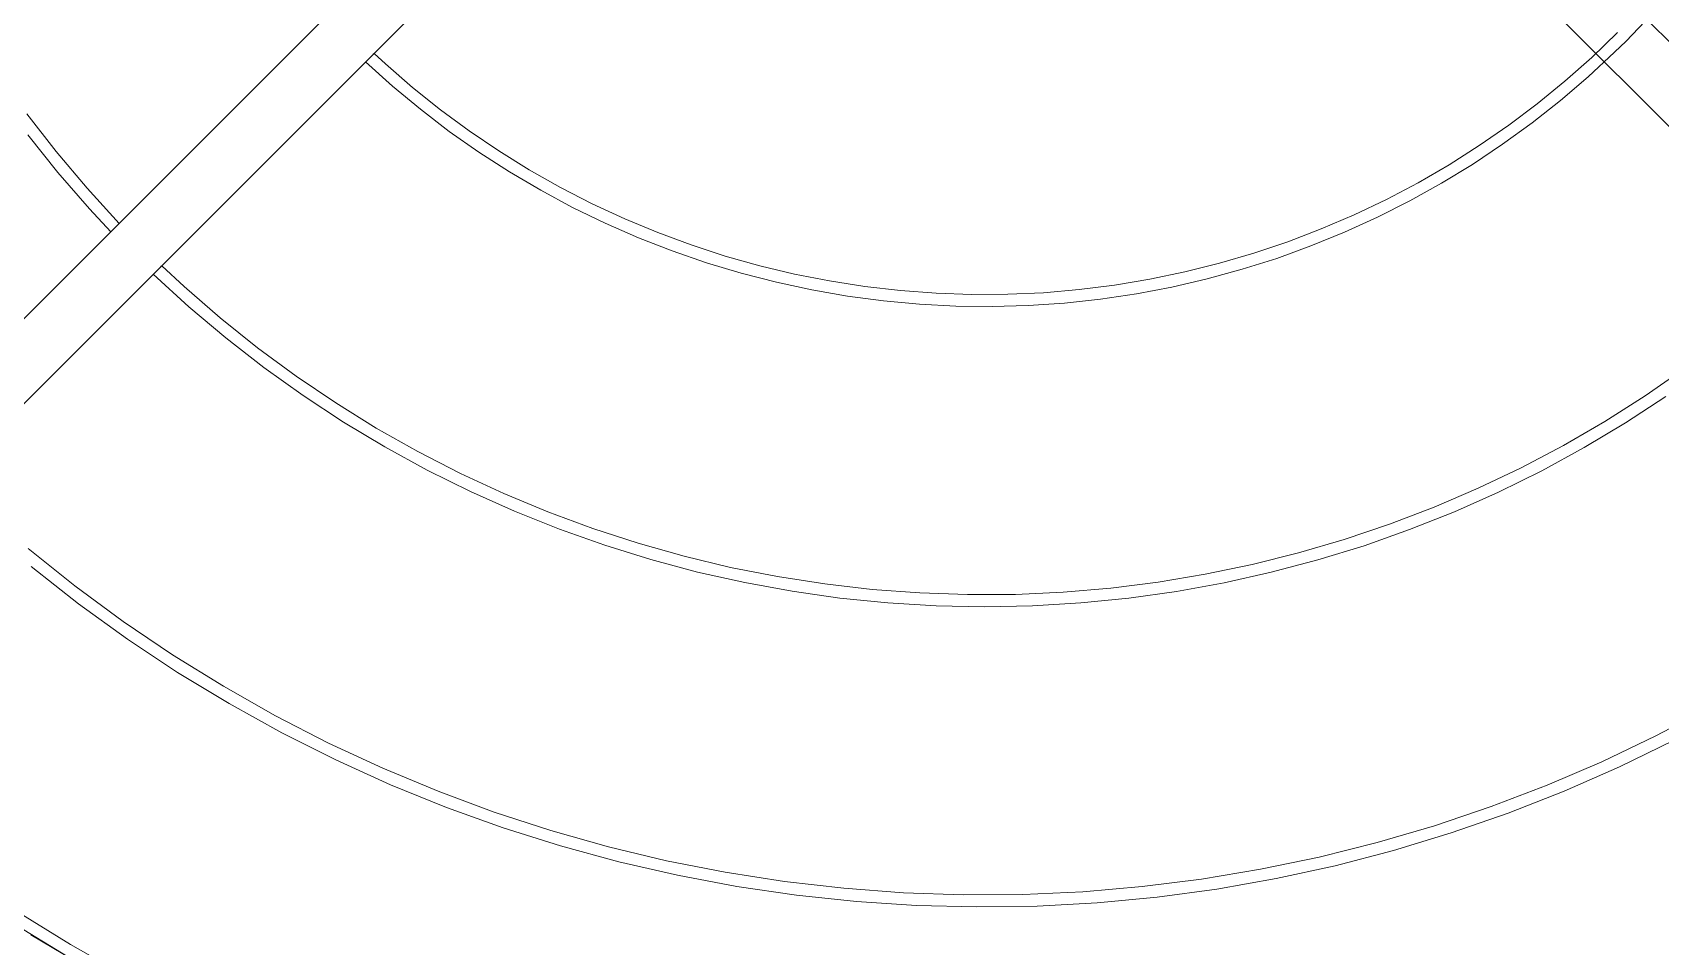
# Model space of a CAD drawing. Header units: millimetres. Extents: x -22227 to 20164, y 15335 to 61747.
# Drawn here: x -6432.1 to -6160.9, y 60989.4 to 61141.6 of the extents above; entities that cross this region are included whole.
import ezdxf

# ---------------------------------------------------------------- set-up
doc = ezdxf.new("R2010")
doc.units = ezdxf.units.MM
doc.layers.add('M-EQPM', color=7, linetype='Continuous', lineweight=5)

# ---------------------------------------------------------------- blocks, each defined once
blk = doc.blocks.new('DanNong_VRV - OD-A-1-1235631-MẶT BẰNG BỐ TRÍ THIẾT BỊ')
at = {"layer": 'M-EQPM'}
for p, q in [((-673.72, -35.93), (-481.39, 156.4)), ((-481.39, 156.4), (-670.9, -33.1)), ((-214.1, -33.1), (-403.61, 156.4)), ((-403.61, 156.4), (-211.28, -35.93)), ((-474.32, 149.33), (-666.65, -43)), ((-663.82, -40.17), (-474.32, 149.33)), ((-218.35, -43), (-410.68, 149.33)), ((-410.68, 149.33), (-221.18, -40.17))]:
    blk.add_line(p, q, dxfattribs=at)
at = {"layer": 'M-EQPM', "flags": 128}
for points in [[(-601.42, -67.41), (-591.07, -73.56)], [(-601.42, -67.41), (-591.07, -73.56)], [(-584.43, -74.94), (-594.84, -69.06), (-605.01, -62.76)], [(-584.43, -74.94), (-594.84, -69.06), (-605.01, -62.76)], [(-601.95, 65.84), (-596.93, 59.57), (-591.66, 53.49), (-588.12, 49.67)], [(-586.71, 51.09), (-592.07, 56.96), (-597.2, 63.05), (-602.08, 69.34)], [(-335.73, 81.45), (-331.54, 85.8), (-327.54, 90.32)], [(-545.68, 77.97), (-541.19, 73.93), (-536.54, 70.08), (-531.74, 66.41), (-526.8, 62.94), (-521.72, 59.67), (-516.51, 56.61), (-511.19, 53.75), (-505.76, 51.11), (-500.23, 48.69), (-494.6, 46.5), (-488.89, 44.53), (-483.11, 42.79), (-477.26, 41.28), (-471.36, 40.01), (-465.41, 38.97), (-459.42, 38.17), (-453.4, 37.62), (-447.37, 37.3), (-441.33, 37.23), (-435.3, 37.39), (-429.27, 37.8), (-423.27, 38.45), (-417.29, 39.34), (-411.36, 40.47), (-405.48, 41.83), (-399.65, 43.43), (-393.9, 45.26), (-388.22, 47.32), (-382.63, 49.6), (-377.13, 52.11), (-371.74, 54.83), (-366.46, 57.76), (-361.31, 60.91), (-356.28, 64.26), (-351.39, 67.81), (-346.65, 71.55), (-342.06, 75.47), (-337.63, 79.58), (-335.73, 81.45)], [(-337.14, 82.86), (-341.44, 78.73), (-345.9, 74.78), (-350.51, 71.01), (-355.27, 67.42), (-360.17, 64.03), (-365.2, 60.84), (-370.36, 57.85), (-375.63, 55.07), (-381.01, 52.5), (-386.49, 50.15), (-392.05, 48.02), (-397.7, 46.12), (-403.42, 44.44), (-409.2, 42.99), (-415.03, 41.78), (-420.91, 40.79), (-426.82, 40.05), (-432.76, 39.54), (-438.72, 39.27), (-444.68, 39.24), (-450.63, 39.44), (-456.57, 39.89), (-462.5, 40.57), (-468.38, 41.49), (-474.23, 42.64), (-480.03, 44.03), (-485.76, 45.64), (-491.43, 47.49), (-497.02, 49.56), (-502.52, 51.85), (-507.93, 54.36), (-513.23, 57.08), (-518.42, 60.01), (-523.48, 63.15), (-528.42, 66.49), (-533.22, 70.02), (-537.87, 73.74), (-542.37, 77.65), (-544.26, 79.39)], [(-326, 26.89), (-332.55, 22.36), (-339.27, 18.09), (-346.15, 14.1), (-353.19, 10.39), (-360.38, 6.96), (-367.69, 3.82), (-375.12, 0.98), (-382.67, -1.57), (-390.3, -3.81), (-398.02, -5.74), (-405.82, -7.37), (-413.67, -8.68), (-421.56, -9.67), (-429.5, -10.35), (-437.45, -10.71), (-445.41, -10.76), (-453.36, -10.48), (-461.3, -9.89), (-469.2, -8.98), (-477.07, -7.75), (-484.88, -6.21), (-492.62, -4.36), (-500.28, -2.2), (-507.85, 0.26), (-515.31, 3.02), (-522.66, 6.08), (-529.88, 9.43), (-536.96, 13.07), (-543.89, 16.99), (-550.66, 21.18), (-557.25, 25.64), (-563.66, 30.36), (-569.88, 35.33), (-575.89, 40.55), (-579.63, 44.02)], [(-581.05, 42.6), (-575.11, 37.18), (-568.97, 32), (-562.62, 27.06), (-556.08, 22.39), (-549.36, 17.98), (-542.46, 13.84), (-535.41, 9.98), (-528.21, 6.41), (-520.87, 3.13), (-513.4, 0.14), (-505.83, -2.54), (-498.15, -4.92), (-490.38, -6.99), (-482.53, -8.75), (-474.63, -10.19), (-466.67, -11.32), (-458.67, -12.13), (-450.64, -12.61), (-442.6, -12.78), (-434.57, -12.62), (-426.54, -12.14), (-418.54, -11.34), (-410.58, -10.23), (-402.67, -8.79), (-394.82, -7.04), (-387.05, -4.98), (-379.37, -2.61), (-371.79, 0.07), (-364.32, 3.05), (-356.98, 6.32), (-349.78, 9.89), (-342.72, 13.74), (-335.82, 17.87), (-329.09, 22.27)], [(-321.95, -29.65), (-330.75, -34.29), (-339.74, -38.59), (-348.89, -42.51), (-358.2, -46.07), (-367.63, -49.26), (-377.19, -52.06), (-386.85, -54.48), (-396.6, -56.51), (-406.42, -58.15), (-416.3, -59.4), (-426.23, -60.25), (-436.18, -60.7), (-446.14, -60.75), (-456.09, -60.41), (-466.02, -59.66), (-475.91, -58.53), (-485.76, -56.99), (-495.53, -55.07), (-505.21, -52.75), (-514.8, -50.05), (-524.27, -46.97), (-533.61, -43.51), (-542.8, -39.68), (-551.84, -35.49), (-560.7, -30.94), (-569.37, -26.03), (-577.83, -20.79), (-586.08, -15.21), (-594.1, -9.31), (-601.88, -3.09)], [(-601.39, -6.08), (-593.5, -12.28), (-585.36, -18.16), (-576.99, -23.71), (-568.41, -28.91), (-559.62, -33.78), (-550.65, -38.28), (-541.51, -42.43), (-532.21, -46.2), (-522.76, -49.6), (-513.19, -52.62), (-503.5, -55.25), (-493.71, -57.5), (-483.85, -59.35), (-473.91, -60.8), (-463.93, -61.86), (-453.91, -62.52), (-443.87, -62.77), (-433.84, -62.63), (-423.81, -62.08), (-413.82, -61.13), (-403.87, -59.79), (-393.98, -58.04), (-384.17, -55.91), (-374.46, -53.38), (-364.85, -50.46), (-355.37, -47.17), (-346.02, -43.5), (-336.83, -39.45), (-327.81, -35.04)], [(-584.43, -74.94), (-594.84, -69.06), (-605.01, -62.76)], [(-604.62, -65.39), (-594.35, -71.67)]]:
    blk.add_lwpolyline(points, dxfattribs=at)
at = {"layer": 'M-EQPM'}
for points in [[(-545.68, 77.97), (-545.68, 77.97), (-545.66, 78), (-545.55, 78.1), (-545.39, 78.26), (-545.19, 78.46), (-544.97, 78.68), (-544.75, 78.9), (-544.55, 79.1), (-544.39, 79.26), (-544.29, 79.36), (-544.26, 79.39), (-544.26, 79.39)], [(-544.26, 79.39), (-544.26, 79.39), (-544.29, 79.36), (-544.39, 79.26), (-544.55, 79.1), (-544.75, 78.9), (-544.97, 78.68), (-545.19, 78.46), (-545.39, 78.26), (-545.55, 78.1), (-545.66, 78), (-545.68, 77.97), (-545.68, 77.97)], [(-586.71, 51.09), (-586.71, 51.09), (-586.73, 51.07), (-586.83, 50.96), (-586.99, 50.8), (-587.19, 50.6), (-587.41, 50.38), (-587.63, 50.16), (-587.84, 49.96), (-587.99, 49.8), (-588.1, 49.7), (-588.12, 49.67), (-588.12, 49.67)], [(-588.12, 49.67), (-588.12, 49.67), (-588.1, 49.7), (-587.99, 49.8), (-587.84, 49.96), (-587.63, 50.16), (-587.41, 50.38), (-587.19, 50.6), (-586.99, 50.8), (-586.83, 50.96), (-586.73, 51.07), (-586.71, 51.09), (-586.71, 51.09)], [(-581.05, 42.6), (-581.05, 42.6), (-581.03, 42.63), (-580.92, 42.73), (-580.76, 42.89), (-580.56, 43.09), (-580.34, 43.31), (-580.12, 43.53), (-579.92, 43.73), (-579.76, 43.89), (-579.66, 43.99), (-579.63, 44.02), (-579.63, 44.02)], [(-579.63, 44.02), (-579.63, 44.02), (-579.66, 43.99), (-579.76, 43.89), (-579.92, 43.73), (-580.12, 43.53), (-580.34, 43.31), (-580.56, 43.09), (-580.76, 42.89), (-580.92, 42.73), (-581.03, 42.63), (-581.05, 42.6), (-581.05, 42.6)]]:
    blk.add_open_spline(points, degree=3, dxfattribs=at)
blk = doc.blocks.new('DanNong_VRV - OD-A-1-V165-MẶT BẰNG BỐ TRÍ THIẾT BỊ')
at = {"layer": 'M-EQPM'}
for p, q in [((-673.72, -35.93), (-481.39, 156.4)), ((-481.39, 156.4), (-670.9, -33.1)), ((-214.1, -33.1), (-403.61, 156.4)), ((-403.61, 156.4), (-211.28, -35.93)), ((-474.32, 149.33), (-666.65, -43)), ((-663.82, -40.17), (-474.32, 149.33)), ((-218.35, -43), (-410.68, 149.33)), ((-410.68, 149.33), (-221.18, -40.17))]:
    blk.add_line(p, q, dxfattribs=at)
at = {"layer": 'M-EQPM', "flags": 128}
for points in [[(-601.42, -67.41), (-591.07, -73.56)], [(-601.42, -67.41), (-591.07, -73.56)], [(-584.43, -74.94), (-594.84, -69.06), (-605.01, -62.76)], [(-584.43, -74.94), (-594.84, -69.06), (-605.01, -62.76)], [(-601.95, 65.84), (-596.93, 59.57), (-591.66, 53.49), (-588.12, 49.67)], [(-586.71, 51.09), (-592.07, 56.96), (-597.2, 63.05), (-602.08, 69.34)], [(-335.73, 81.45), (-331.54, 85.8), (-327.54, 90.32)], [(-545.68, 77.97), (-541.19, 73.93), (-536.54, 70.08), (-531.74, 66.41), (-526.8, 62.94), (-521.72, 59.67), (-516.51, 56.61), (-511.19, 53.75), (-505.76, 51.11), (-500.23, 48.69), (-494.6, 46.5), (-488.89, 44.53), (-483.11, 42.79), (-477.26, 41.28), (-471.36, 40.01), (-465.41, 38.97), (-459.42, 38.17), (-453.4, 37.62), (-447.37, 37.3), (-441.33, 37.23), (-435.3, 37.39), (-429.27, 37.8), (-423.27, 38.45), (-417.29, 39.34), (-411.36, 40.47), (-405.48, 41.83), (-399.65, 43.43), (-393.9, 45.26), (-388.22, 47.32), (-382.63, 49.6), (-377.13, 52.11), (-371.74, 54.83), (-366.46, 57.76), (-361.31, 60.91), (-356.28, 64.26), (-351.39, 67.81), (-346.65, 71.55), (-342.06, 75.47), (-337.63, 79.58), (-335.73, 81.45)], [(-337.14, 82.86), (-341.44, 78.73), (-345.9, 74.78), (-350.51, 71.01), (-355.27, 67.42), (-360.17, 64.03), (-365.2, 60.84), (-370.36, 57.85), (-375.63, 55.07), (-381.01, 52.5), (-386.49, 50.15), (-392.05, 48.02), (-397.7, 46.12), (-403.42, 44.44), (-409.2, 42.99), (-415.03, 41.78), (-420.91, 40.79), (-426.82, 40.05), (-432.76, 39.54), (-438.72, 39.27), (-444.68, 39.24), (-450.63, 39.44), (-456.57, 39.89), (-462.5, 40.57), (-468.38, 41.49), (-474.23, 42.64), (-480.03, 44.03), (-485.76, 45.64), (-491.43, 47.49), (-497.02, 49.56), (-502.52, 51.85), (-507.93, 54.36), (-513.23, 57.08), (-518.42, 60.01), (-523.48, 63.15), (-528.42, 66.49), (-533.22, 70.02), (-537.87, 73.74), (-542.37, 77.65), (-544.26, 79.39)], [(-326, 26.89), (-332.55, 22.36), (-339.27, 18.09), (-346.15, 14.1), (-353.19, 10.39), (-360.38, 6.96), (-367.69, 3.82), (-375.12, 0.98), (-382.67, -1.57), (-390.3, -3.81), (-398.02, -5.74), (-405.82, -7.37), (-413.67, -8.68), (-421.56, -9.67), (-429.5, -10.35), (-437.45, -10.71), (-445.41, -10.76), (-453.36, -10.48), (-461.3, -9.89), (-469.2, -8.98), (-477.07, -7.75), (-484.88, -6.21), (-492.62, -4.36), (-500.28, -2.2), (-507.85, 0.26), (-515.31, 3.02), (-522.66, 6.08), (-529.88, 9.43), (-536.96, 13.07), (-543.89, 16.99), (-550.66, 21.18), (-557.25, 25.64), (-563.66, 30.36), (-569.88, 35.33), (-575.89, 40.55), (-579.63, 44.02)], [(-581.05, 42.6), (-575.11, 37.18), (-568.97, 32), (-562.62, 27.06), (-556.08, 22.39), (-549.36, 17.98), (-542.46, 13.84), (-535.41, 9.98), (-528.21, 6.41), (-520.87, 3.13), (-513.4, 0.14), (-505.83, -2.54), (-498.15, -4.92), (-490.38, -6.99), (-482.53, -8.75), (-474.63, -10.19), (-466.67, -11.32), (-458.67, -12.13), (-450.64, -12.61), (-442.6, -12.78), (-434.57, -12.62), (-426.54, -12.14), (-418.54, -11.34), (-410.58, -10.23), (-402.67, -8.79), (-394.82, -7.04), (-387.05, -4.98), (-379.37, -2.61), (-371.79, 0.07), (-364.32, 3.05), (-356.98, 6.32), (-349.78, 9.89), (-342.72, 13.74), (-335.82, 17.87), (-329.09, 22.27)], [(-321.95, -29.65), (-330.75, -34.29), (-339.74, -38.59), (-348.89, -42.51), (-358.2, -46.07), (-367.63, -49.26), (-377.19, -52.06), (-386.85, -54.48), (-396.6, -56.51), (-406.42, -58.15), (-416.3, -59.4), (-426.23, -60.25), (-436.18, -60.7), (-446.14, -60.75), (-456.09, -60.41), (-466.02, -59.66), (-475.91, -58.53), (-485.76, -56.99), (-495.53, -55.07), (-505.21, -52.75), (-514.8, -50.05), (-524.27, -46.97), (-533.61, -43.51), (-542.8, -39.68), (-551.84, -35.49), (-560.7, -30.94), (-569.37, -26.03), (-577.83, -20.79), (-586.08, -15.21), (-594.1, -9.31), (-601.88, -3.09)], [(-601.39, -6.08), (-593.5, -12.28), (-585.36, -18.16), (-576.99, -23.71), (-568.41, -28.91), (-559.62, -33.78), (-550.65, -38.28), (-541.51, -42.43), (-532.21, -46.2), (-522.76, -49.6), (-513.19, -52.62), (-503.5, -55.25), (-493.71, -57.5), (-483.85, -59.35), (-473.91, -60.8), (-463.93, -61.86), (-453.91, -62.52), (-443.87, -62.77), (-433.84, -62.63), (-423.81, -62.08), (-413.82, -61.13), (-403.87, -59.79), (-393.98, -58.04), (-384.17, -55.91), (-374.46, -53.38), (-364.85, -50.46), (-355.37, -47.17), (-346.02, -43.5), (-336.83, -39.45), (-327.81, -35.04)], [(-584.43, -74.94), (-594.84, -69.06), (-605.01, -62.76)], [(-604.62, -65.39), (-594.35, -71.67)]]:
    blk.add_lwpolyline(points, dxfattribs=at)
at = {"layer": 'M-EQPM'}
for points in [[(-545.68, 77.97), (-545.68, 77.97), (-545.66, 78), (-545.55, 78.1), (-545.39, 78.26), (-545.19, 78.46), (-544.97, 78.68), (-544.75, 78.9), (-544.55, 79.1), (-544.39, 79.26), (-544.29, 79.36), (-544.26, 79.39), (-544.26, 79.39)], [(-544.26, 79.39), (-544.26, 79.39), (-544.29, 79.36), (-544.39, 79.26), (-544.55, 79.1), (-544.75, 78.9), (-544.97, 78.68), (-545.19, 78.46), (-545.39, 78.26), (-545.55, 78.1), (-545.66, 78), (-545.68, 77.97), (-545.68, 77.97)], [(-586.71, 51.09), (-586.71, 51.09), (-586.73, 51.07), (-586.83, 50.96), (-586.99, 50.8), (-587.19, 50.6), (-587.41, 50.38), (-587.63, 50.16), (-587.84, 49.96), (-587.99, 49.8), (-588.1, 49.7), (-588.12, 49.67), (-588.12, 49.67)], [(-588.12, 49.67), (-588.12, 49.67), (-588.1, 49.7), (-587.99, 49.8), (-587.84, 49.96), (-587.63, 50.16), (-587.41, 50.38), (-587.19, 50.6), (-586.99, 50.8), (-586.83, 50.96), (-586.73, 51.07), (-586.71, 51.09), (-586.71, 51.09)], [(-581.05, 42.6), (-581.05, 42.6), (-581.03, 42.63), (-580.92, 42.73), (-580.76, 42.89), (-580.56, 43.09), (-580.34, 43.31), (-580.12, 43.53), (-579.92, 43.73), (-579.76, 43.89), (-579.66, 43.99), (-579.63, 44.02), (-579.63, 44.02)], [(-579.63, 44.02), (-579.63, 44.02), (-579.66, 43.99), (-579.76, 43.89), (-579.92, 43.73), (-580.12, 43.53), (-580.34, 43.31), (-580.56, 43.09), (-580.76, 42.89), (-580.92, 42.73), (-581.03, 42.63), (-581.05, 42.6), (-581.05, 42.6)]]:
    blk.add_open_spline(points, degree=3, dxfattribs=at)
blk = doc.blocks.new('DanNong_VRV - OD-A-1-V174-MẶT BẰNG BỐ TRÍ THIẾT BỊ')
at = {"layer": 'M-EQPM'}
for p, q in [((-673.72, -35.93), (-481.39, 156.4)), ((-673.72, -35.93), (-481.39, 156.4)), ((-481.39, 156.4), (-670.9, -33.1)), ((-481.39, 156.4), (-670.9, -33.1)), ((-214.1, -33.1), (-403.61, 156.4)), ((-403.61, 156.4), (-211.28, -35.93)), ((-214.1, -33.1), (-403.61, 156.4)), ((-403.61, 156.4), (-211.28, -35.93)), ((-474.32, 149.33), (-666.65, -43)), ((-474.32, 149.33), (-666.65, -43)), ((-663.82, -40.17), (-474.32, 149.33)), ((-663.82, -40.17), (-474.32, 149.33)), ((-218.35, -43), (-410.68, 149.33)), ((-410.68, 149.33), (-221.18, -40.17)), ((-218.35, -43), (-410.68, 149.33)), ((-410.68, 149.33), (-221.18, -40.17))]:
    blk.add_line(p, q, dxfattribs=at)
at = {"layer": 'M-EQPM', "flags": 128}
for points in [[(-601.42, -67.41), (-591.07, -73.56)], [(-601.42, -67.41), (-591.07, -73.56)], [(-601.42, -67.41), (-591.07, -73.56)], [(-601.42, -67.41), (-591.07, -73.56)], [(-584.43, -74.94), (-594.84, -69.06), (-605.01, -62.76)], [(-584.43, -74.94), (-594.84, -69.06), (-605.01, -62.76)], [(-584.43, -74.94), (-594.84, -69.06), (-605.01, -62.76)], [(-584.43, -74.94), (-594.84, -69.06), (-605.01, -62.76)], [(-601.95, 65.84), (-596.93, 59.57), (-591.66, 53.49), (-588.12, 49.67)], [(-601.95, 65.84), (-596.93, 59.57), (-591.66, 53.49), (-588.12, 49.67)], [(-586.71, 51.09), (-592.07, 56.96), (-597.2, 63.05), (-602.08, 69.34)], [(-586.71, 51.09), (-592.07, 56.96), (-597.2, 63.05), (-602.08, 69.34)], [(-335.73, 81.45), (-331.54, 85.8), (-327.54, 90.32)], [(-335.73, 81.45), (-331.54, 85.8), (-327.54, 90.32)], [(-545.68, 77.97), (-541.19, 73.93), (-536.54, 70.08), (-531.74, 66.41), (-526.8, 62.94), (-521.72, 59.67), (-516.51, 56.61), (-511.19, 53.75), (-505.76, 51.11), (-500.23, 48.69), (-494.6, 46.5), (-488.89, 44.53), (-483.11, 42.79), (-477.26, 41.28), (-471.36, 40.01), (-465.41, 38.97), (-459.42, 38.17), (-453.4, 37.62), (-447.37, 37.3), (-441.33, 37.23), (-435.3, 37.39), (-429.27, 37.8), (-423.27, 38.45), (-417.29, 39.34), (-411.36, 40.47), (-405.48, 41.83), (-399.65, 43.43), (-393.9, 45.26), (-388.22, 47.32), (-382.63, 49.6), (-377.13, 52.11), (-371.74, 54.83), (-366.46, 57.76), (-361.31, 60.91), (-356.28, 64.26), (-351.39, 67.81), (-346.65, 71.55), (-342.06, 75.47), (-337.63, 79.58), (-335.73, 81.45)], [(-545.68, 77.97), (-541.19, 73.93), (-536.54, 70.08), (-531.74, 66.41), (-526.8, 62.94), (-521.72, 59.67), (-516.51, 56.61), (-511.19, 53.75), (-505.76, 51.11), (-500.23, 48.69), (-494.6, 46.5), (-488.89, 44.53), (-483.11, 42.79), (-477.26, 41.28), (-471.36, 40.01), (-465.41, 38.97), (-459.42, 38.17), (-453.4, 37.62), (-447.37, 37.3), (-441.33, 37.23), (-435.3, 37.39), (-429.27, 37.8), (-423.27, 38.45), (-417.29, 39.34), (-411.36, 40.47), (-405.48, 41.83), (-399.65, 43.43), (-393.9, 45.26), (-388.22, 47.32), (-382.63, 49.6), (-377.13, 52.11), (-371.74, 54.83), (-366.46, 57.76), (-361.31, 60.91), (-356.28, 64.26), (-351.39, 67.81), (-346.65, 71.55), (-342.06, 75.47), (-337.63, 79.58), (-335.73, 81.45)], [(-337.14, 82.86), (-341.44, 78.73), (-345.9, 74.78), (-350.51, 71.01), (-355.27, 67.42), (-360.17, 64.03), (-365.2, 60.84), (-370.36, 57.85), (-375.63, 55.07), (-381.01, 52.5), (-386.49, 50.15), (-392.05, 48.02), (-397.7, 46.12), (-403.42, 44.44), (-409.2, 42.99), (-415.03, 41.78), (-420.91, 40.79), (-426.82, 40.05), (-432.76, 39.54), (-438.72, 39.27), (-444.68, 39.24), (-450.63, 39.44), (-456.57, 39.89), (-462.5, 40.57), (-468.38, 41.49), (-474.23, 42.64), (-480.03, 44.03), (-485.76, 45.64), (-491.43, 47.49), (-497.02, 49.56), (-502.52, 51.85), (-507.93, 54.36), (-513.23, 57.08), (-518.42, 60.01), (-523.48, 63.15), (-528.42, 66.49), (-533.22, 70.02), (-537.87, 73.74), (-542.37, 77.65), (-544.26, 79.39)], [(-337.14, 82.86), (-341.44, 78.73), (-345.9, 74.78), (-350.51, 71.01), (-355.27, 67.42), (-360.17, 64.03), (-365.2, 60.84), (-370.36, 57.85), (-375.63, 55.07), (-381.01, 52.5), (-386.49, 50.15), (-392.05, 48.02), (-397.7, 46.12), (-403.42, 44.44), (-409.2, 42.99), (-415.03, 41.78), (-420.91, 40.79), (-426.82, 40.05), (-432.76, 39.54), (-438.72, 39.27), (-444.68, 39.24), (-450.63, 39.44), (-456.57, 39.89), (-462.5, 40.57), (-468.38, 41.49), (-474.23, 42.64), (-480.03, 44.03), (-485.76, 45.64), (-491.43, 47.49), (-497.02, 49.56), (-502.52, 51.85), (-507.93, 54.36), (-513.23, 57.08), (-518.42, 60.01), (-523.48, 63.15), (-528.42, 66.49), (-533.22, 70.02), (-537.87, 73.74), (-542.37, 77.65), (-544.26, 79.39)], [(-326, 26.89), (-332.55, 22.36), (-339.27, 18.09), (-346.15, 14.1), (-353.19, 10.39), (-360.38, 6.96), (-367.69, 3.82), (-375.12, 0.98), (-382.67, -1.57), (-390.3, -3.81), (-398.02, -5.74), (-405.82, -7.37), (-413.67, -8.68), (-421.56, -9.67), (-429.5, -10.35), (-437.45, -10.71), (-445.41, -10.76), (-453.36, -10.48), (-461.3, -9.89), (-469.2, -8.98), (-477.07, -7.75), (-484.88, -6.21), (-492.62, -4.36), (-500.28, -2.2), (-507.85, 0.26), (-515.31, 3.02), (-522.66, 6.08), (-529.88, 9.43), (-536.96, 13.07), (-543.89, 16.99), (-550.66, 21.18), (-557.25, 25.64), (-563.66, 30.36), (-569.88, 35.33), (-575.89, 40.55), (-579.63, 44.02)], [(-326, 26.89), (-332.55, 22.36), (-339.27, 18.09), (-346.15, 14.1), (-353.19, 10.39), (-360.38, 6.96), (-367.69, 3.82), (-375.12, 0.98), (-382.67, -1.57), (-390.3, -3.81), (-398.02, -5.74), (-405.82, -7.37), (-413.67, -8.68), (-421.56, -9.67), (-429.5, -10.35), (-437.45, -10.71), (-445.41, -10.76), (-453.36, -10.48), (-461.3, -9.89), (-469.2, -8.98), (-477.07, -7.75), (-484.88, -6.21), (-492.62, -4.36), (-500.28, -2.2), (-507.85, 0.26), (-515.31, 3.02), (-522.66, 6.08), (-529.88, 9.43), (-536.96, 13.07), (-543.89, 16.99), (-550.66, 21.18), (-557.25, 25.64), (-563.66, 30.36), (-569.88, 35.33), (-575.89, 40.55), (-579.63, 44.02)], [(-581.05, 42.6), (-575.11, 37.18), (-568.97, 32), (-562.62, 27.06), (-556.08, 22.39), (-549.36, 17.98), (-542.46, 13.84), (-535.41, 9.98), (-528.21, 6.41), (-520.87, 3.13), (-513.4, 0.14), (-505.83, -2.54), (-498.15, -4.92), (-490.38, -6.99), (-482.53, -8.75), (-474.63, -10.19), (-466.67, -11.32), (-458.67, -12.13), (-450.64, -12.61), (-442.6, -12.78), (-434.57, -12.62), (-426.54, -12.14), (-418.54, -11.34), (-410.58, -10.23), (-402.67, -8.79), (-394.82, -7.04), (-387.05, -4.98), (-379.37, -2.61), (-371.79, 0.07), (-364.32, 3.05), (-356.98, 6.32), (-349.78, 9.89), (-342.72, 13.74), (-335.82, 17.87), (-329.09, 22.27)], [(-581.05, 42.6), (-575.11, 37.18), (-568.97, 32), (-562.62, 27.06), (-556.08, 22.39), (-549.36, 17.98), (-542.46, 13.84), (-535.41, 9.98), (-528.21, 6.41), (-520.87, 3.13), (-513.4, 0.14), (-505.83, -2.54), (-498.15, -4.92), (-490.38, -6.99), (-482.53, -8.75), (-474.63, -10.19), (-466.67, -11.32), (-458.67, -12.13), (-450.64, -12.61), (-442.6, -12.78), (-434.57, -12.62), (-426.54, -12.14), (-418.54, -11.34), (-410.58, -10.23), (-402.67, -8.79), (-394.82, -7.04), (-387.05, -4.98), (-379.37, -2.61), (-371.79, 0.07), (-364.32, 3.05), (-356.98, 6.32), (-349.78, 9.89), (-342.72, 13.74), (-335.82, 17.87), (-329.09, 22.27)], [(-321.95, -29.65), (-330.75, -34.29), (-339.74, -38.59), (-348.89, -42.51), (-358.2, -46.07), (-367.63, -49.26), (-377.19, -52.06), (-386.85, -54.48), (-396.6, -56.51), (-406.42, -58.15), (-416.3, -59.4), (-426.23, -60.25), (-436.18, -60.7), (-446.14, -60.75), (-456.09, -60.41), (-466.02, -59.66), (-475.91, -58.53), (-485.76, -56.99), (-495.53, -55.07), (-505.21, -52.75), (-514.8, -50.05), (-524.27, -46.97), (-533.61, -43.51), (-542.8, -39.68), (-551.84, -35.49), (-560.7, -30.94), (-569.37, -26.03), (-577.83, -20.79), (-586.08, -15.21), (-594.1, -9.31), (-601.88, -3.09)], [(-321.95, -29.65), (-330.75, -34.29), (-339.74, -38.59), (-348.89, -42.51), (-358.2, -46.07), (-367.63, -49.26), (-377.19, -52.06), (-386.85, -54.48), (-396.6, -56.51), (-406.42, -58.15), (-416.3, -59.4), (-426.23, -60.25), (-436.18, -60.7), (-446.14, -60.75), (-456.09, -60.41), (-466.02, -59.66), (-475.91, -58.53), (-485.76, -56.99), (-495.53, -55.07), (-505.21, -52.75), (-514.8, -50.05), (-524.27, -46.97), (-533.61, -43.51), (-542.8, -39.68), (-551.84, -35.49), (-560.7, -30.94), (-569.37, -26.03), (-577.83, -20.79), (-586.08, -15.21), (-594.1, -9.31), (-601.88, -3.09)], [(-601.39, -6.08), (-593.5, -12.28), (-585.36, -18.16), (-576.99, -23.71), (-568.41, -28.91), (-559.62, -33.78), (-550.65, -38.28), (-541.51, -42.43), (-532.21, -46.2), (-522.76, -49.6), (-513.19, -52.62), (-503.5, -55.25), (-493.71, -57.5), (-483.85, -59.35), (-473.91, -60.8), (-463.93, -61.86), (-453.91, -62.52), (-443.87, -62.77), (-433.84, -62.63), (-423.81, -62.08), (-413.82, -61.13), (-403.87, -59.79), (-393.98, -58.04), (-384.17, -55.91), (-374.46, -53.38), (-364.85, -50.46), (-355.37, -47.17), (-346.02, -43.5), (-336.83, -39.45), (-327.81, -35.04)], [(-601.39, -6.08), (-593.5, -12.28), (-585.36, -18.16), (-576.99, -23.71), (-568.41, -28.91), (-559.62, -33.78), (-550.65, -38.28), (-541.51, -42.43), (-532.21, -46.2), (-522.76, -49.6), (-513.19, -52.62), (-503.5, -55.25), (-493.71, -57.5), (-483.85, -59.35), (-473.91, -60.8), (-463.93, -61.86), (-453.91, -62.52), (-443.87, -62.77), (-433.84, -62.63), (-423.81, -62.08), (-413.82, -61.13), (-403.87, -59.79), (-393.98, -58.04), (-384.17, -55.91), (-374.46, -53.38), (-364.85, -50.46), (-355.37, -47.17), (-346.02, -43.5), (-336.83, -39.45), (-327.81, -35.04)], [(-584.43, -74.94), (-594.84, -69.06), (-605.01, -62.76)], [(-584.43, -74.94), (-594.84, -69.06), (-605.01, -62.76)], [(-604.62, -65.39), (-594.35, -71.67)], [(-604.62, -65.39), (-594.35, -71.67)]]:
    blk.add_lwpolyline(points, dxfattribs=at)
at = {"layer": 'M-EQPM'}
for points in [[(-545.68, 77.97), (-545.68, 77.97), (-545.66, 78), (-545.55, 78.1), (-545.39, 78.26), (-545.19, 78.46), (-544.97, 78.68), (-544.75, 78.9), (-544.55, 79.1), (-544.39, 79.26), (-544.29, 79.36), (-544.26, 79.39), (-544.26, 79.39)], [(-544.26, 79.39), (-544.26, 79.39), (-544.29, 79.36), (-544.39, 79.26), (-544.55, 79.1), (-544.75, 78.9), (-544.97, 78.68), (-545.19, 78.46), (-545.39, 78.26), (-545.55, 78.1), (-545.66, 78), (-545.68, 77.97), (-545.68, 77.97)], [(-545.68, 77.97), (-545.68, 77.97), (-545.66, 78), (-545.55, 78.1), (-545.39, 78.26), (-545.19, 78.46), (-544.97, 78.68), (-544.75, 78.9), (-544.55, 79.1), (-544.39, 79.26), (-544.29, 79.36), (-544.26, 79.39), (-544.26, 79.39)], [(-544.26, 79.39), (-544.26, 79.39), (-544.29, 79.36), (-544.39, 79.26), (-544.55, 79.1), (-544.75, 78.9), (-544.97, 78.68), (-545.19, 78.46), (-545.39, 78.26), (-545.55, 78.1), (-545.66, 78), (-545.68, 77.97), (-545.68, 77.97)], [(-586.71, 51.09), (-586.71, 51.09), (-586.73, 51.07), (-586.83, 50.96), (-586.99, 50.8), (-587.19, 50.6), (-587.41, 50.38), (-587.63, 50.16), (-587.84, 49.96), (-587.99, 49.8), (-588.1, 49.7), (-588.12, 49.67), (-588.12, 49.67)], [(-588.12, 49.67), (-588.12, 49.67), (-588.1, 49.7), (-587.99, 49.8), (-587.84, 49.96), (-587.63, 50.16), (-587.41, 50.38), (-587.19, 50.6), (-586.99, 50.8), (-586.83, 50.96), (-586.73, 51.07), (-586.71, 51.09), (-586.71, 51.09)], [(-586.71, 51.09), (-586.71, 51.09), (-586.73, 51.07), (-586.83, 50.96), (-586.99, 50.8), (-587.19, 50.6), (-587.41, 50.38), (-587.63, 50.16), (-587.84, 49.96), (-587.99, 49.8), (-588.1, 49.7), (-588.12, 49.67), (-588.12, 49.67)], [(-588.12, 49.67), (-588.12, 49.67), (-588.1, 49.7), (-587.99, 49.8), (-587.84, 49.96), (-587.63, 50.16), (-587.41, 50.38), (-587.19, 50.6), (-586.99, 50.8), (-586.83, 50.96), (-586.73, 51.07), (-586.71, 51.09), (-586.71, 51.09)], [(-581.05, 42.6), (-581.05, 42.6), (-581.03, 42.63), (-580.92, 42.73), (-580.76, 42.89), (-580.56, 43.09), (-580.34, 43.31), (-580.12, 43.53), (-579.92, 43.73), (-579.76, 43.89), (-579.66, 43.99), (-579.63, 44.02), (-579.63, 44.02)], [(-579.63, 44.02), (-579.63, 44.02), (-579.66, 43.99), (-579.76, 43.89), (-579.92, 43.73), (-580.12, 43.53), (-580.34, 43.31), (-580.56, 43.09), (-580.76, 42.89), (-580.92, 42.73), (-581.03, 42.63), (-581.05, 42.6), (-581.05, 42.6)], [(-581.05, 42.6), (-581.05, 42.6), (-581.03, 42.63), (-580.92, 42.73), (-580.76, 42.89), (-580.56, 43.09), (-580.34, 43.31), (-580.12, 43.53), (-579.92, 43.73), (-579.76, 43.89), (-579.66, 43.99), (-579.63, 44.02), (-579.63, 44.02)], [(-579.63, 44.02), (-579.63, 44.02), (-579.66, 43.99), (-579.76, 43.89), (-579.92, 43.73), (-580.12, 43.53), (-580.34, 43.31), (-580.56, 43.09), (-580.76, 42.89), (-580.92, 42.73), (-581.03, 42.63), (-581.05, 42.6), (-581.05, 42.6)]]:
    blk.add_open_spline(points, degree=3, dxfattribs=at)
blk = doc.blocks.new('DanNong_VRV - OD-A-1-V179-MẶT BẰNG BỐ TRÍ THIẾT BỊ')
at = {"layer": 'M-EQPM'}
for p, q in [((-673.72, -35.93), (-481.39, 156.4)), ((-673.72, -35.93), (-481.39, 156.4)), ((-481.39, 156.4), (-670.9, -33.1)), ((-481.39, 156.4), (-670.9, -33.1)), ((-214.1, -33.1), (-403.61, 156.4)), ((-403.61, 156.4), (-211.28, -35.93)), ((-214.1, -33.1), (-403.61, 156.4)), ((-403.61, 156.4), (-211.28, -35.93)), ((-474.32, 149.33), (-666.65, -43)), ((-474.32, 149.33), (-666.65, -43)), ((-663.82, -40.17), (-474.32, 149.33)), ((-663.82, -40.17), (-474.32, 149.33)), ((-218.35, -43), (-410.68, 149.33)), ((-410.68, 149.33), (-221.18, -40.17)), ((-218.35, -43), (-410.68, 149.33)), ((-410.68, 149.33), (-221.18, -40.17))]:
    blk.add_line(p, q, dxfattribs=at)
at = {"layer": 'M-EQPM', "flags": 128}
for points in [[(-601.42, -67.41), (-591.07, -73.56)], [(-601.42, -67.41), (-591.07, -73.56)], [(-601.42, -67.41), (-591.07, -73.56)], [(-601.42, -67.41), (-591.07, -73.56)], [(-584.43, -74.94), (-594.84, -69.06), (-605.01, -62.76)], [(-584.43, -74.94), (-594.84, -69.06), (-605.01, -62.76)], [(-584.43, -74.94), (-594.84, -69.06), (-605.01, -62.76)], [(-584.43, -74.94), (-594.84, -69.06), (-605.01, -62.76)], [(-601.95, 65.84), (-596.93, 59.57), (-591.66, 53.49), (-588.12, 49.67)], [(-601.95, 65.84), (-596.93, 59.57), (-591.66, 53.49), (-588.12, 49.67)], [(-586.71, 51.09), (-592.07, 56.96), (-597.2, 63.05), (-602.08, 69.34)], [(-586.71, 51.09), (-592.07, 56.96), (-597.2, 63.05), (-602.08, 69.34)], [(-335.73, 81.45), (-331.54, 85.8), (-327.54, 90.32)], [(-335.73, 81.45), (-331.54, 85.8), (-327.54, 90.32)], [(-545.68, 77.97), (-541.19, 73.93), (-536.54, 70.08), (-531.74, 66.41), (-526.8, 62.94), (-521.72, 59.67), (-516.51, 56.61), (-511.19, 53.75), (-505.76, 51.11), (-500.23, 48.69), (-494.6, 46.5), (-488.89, 44.53), (-483.11, 42.79), (-477.26, 41.28), (-471.36, 40.01), (-465.41, 38.97), (-459.42, 38.17), (-453.4, 37.62), (-447.37, 37.3), (-441.33, 37.23), (-435.3, 37.39), (-429.27, 37.8), (-423.27, 38.45), (-417.29, 39.34), (-411.36, 40.47), (-405.48, 41.83), (-399.65, 43.43), (-393.9, 45.26), (-388.22, 47.32), (-382.63, 49.6), (-377.13, 52.11), (-371.74, 54.83), (-366.46, 57.76), (-361.31, 60.91), (-356.28, 64.26), (-351.39, 67.81), (-346.65, 71.55), (-342.06, 75.47), (-337.63, 79.58), (-335.73, 81.45)], [(-545.68, 77.97), (-541.19, 73.93), (-536.54, 70.08), (-531.74, 66.41), (-526.8, 62.94), (-521.72, 59.67), (-516.51, 56.61), (-511.19, 53.75), (-505.76, 51.11), (-500.23, 48.69), (-494.6, 46.5), (-488.89, 44.53), (-483.11, 42.79), (-477.26, 41.28), (-471.36, 40.01), (-465.41, 38.97), (-459.42, 38.17), (-453.4, 37.62), (-447.37, 37.3), (-441.33, 37.23), (-435.3, 37.39), (-429.27, 37.8), (-423.27, 38.45), (-417.29, 39.34), (-411.36, 40.47), (-405.48, 41.83), (-399.65, 43.43), (-393.9, 45.26), (-388.22, 47.32), (-382.63, 49.6), (-377.13, 52.11), (-371.74, 54.83), (-366.46, 57.76), (-361.31, 60.91), (-356.28, 64.26), (-351.39, 67.81), (-346.65, 71.55), (-342.06, 75.47), (-337.63, 79.58), (-335.73, 81.45)], [(-337.14, 82.86), (-341.44, 78.73), (-345.9, 74.78), (-350.51, 71.01), (-355.27, 67.42), (-360.17, 64.03), (-365.2, 60.84), (-370.36, 57.85), (-375.63, 55.07), (-381.01, 52.5), (-386.49, 50.15), (-392.05, 48.02), (-397.7, 46.12), (-403.42, 44.44), (-409.2, 42.99), (-415.03, 41.78), (-420.91, 40.79), (-426.82, 40.05), (-432.76, 39.54), (-438.72, 39.27), (-444.68, 39.24), (-450.63, 39.44), (-456.57, 39.89), (-462.5, 40.57), (-468.38, 41.49), (-474.23, 42.64), (-480.03, 44.03), (-485.76, 45.64), (-491.43, 47.49), (-497.02, 49.56), (-502.52, 51.85), (-507.93, 54.36), (-513.23, 57.08), (-518.42, 60.01), (-523.48, 63.15), (-528.42, 66.49), (-533.22, 70.02), (-537.87, 73.74), (-542.37, 77.65), (-544.26, 79.39)], [(-337.14, 82.86), (-341.44, 78.73), (-345.9, 74.78), (-350.51, 71.01), (-355.27, 67.42), (-360.17, 64.03), (-365.2, 60.84), (-370.36, 57.85), (-375.63, 55.07), (-381.01, 52.5), (-386.49, 50.15), (-392.05, 48.02), (-397.7, 46.12), (-403.42, 44.44), (-409.2, 42.99), (-415.03, 41.78), (-420.91, 40.79), (-426.82, 40.05), (-432.76, 39.54), (-438.72, 39.27), (-444.68, 39.24), (-450.63, 39.44), (-456.57, 39.89), (-462.5, 40.57), (-468.38, 41.49), (-474.23, 42.64), (-480.03, 44.03), (-485.76, 45.64), (-491.43, 47.49), (-497.02, 49.56), (-502.52, 51.85), (-507.93, 54.36), (-513.23, 57.08), (-518.42, 60.01), (-523.48, 63.15), (-528.42, 66.49), (-533.22, 70.02), (-537.87, 73.74), (-542.37, 77.65), (-544.26, 79.39)], [(-326, 26.89), (-332.55, 22.36), (-339.27, 18.09), (-346.15, 14.1), (-353.19, 10.39), (-360.38, 6.96), (-367.69, 3.82), (-375.12, 0.98), (-382.67, -1.57), (-390.3, -3.81), (-398.02, -5.74), (-405.82, -7.37), (-413.67, -8.68), (-421.56, -9.67), (-429.5, -10.35), (-437.45, -10.71), (-445.41, -10.76), (-453.36, -10.48), (-461.3, -9.89), (-469.2, -8.98), (-477.07, -7.75), (-484.88, -6.21), (-492.62, -4.36), (-500.28, -2.2), (-507.85, 0.26), (-515.31, 3.02), (-522.66, 6.08), (-529.88, 9.43), (-536.96, 13.07), (-543.89, 16.99), (-550.66, 21.18), (-557.25, 25.64), (-563.66, 30.36), (-569.88, 35.33), (-575.89, 40.55), (-579.63, 44.02)], [(-326, 26.89), (-332.55, 22.36), (-339.27, 18.09), (-346.15, 14.1), (-353.19, 10.39), (-360.38, 6.96), (-367.69, 3.82), (-375.12, 0.98), (-382.67, -1.57), (-390.3, -3.81), (-398.02, -5.74), (-405.82, -7.37), (-413.67, -8.68), (-421.56, -9.67), (-429.5, -10.35), (-437.45, -10.71), (-445.41, -10.76), (-453.36, -10.48), (-461.3, -9.89), (-469.2, -8.98), (-477.07, -7.75), (-484.88, -6.21), (-492.62, -4.36), (-500.28, -2.2), (-507.85, 0.26), (-515.31, 3.02), (-522.66, 6.08), (-529.88, 9.43), (-536.96, 13.07), (-543.89, 16.99), (-550.66, 21.18), (-557.25, 25.64), (-563.66, 30.36), (-569.88, 35.33), (-575.89, 40.55), (-579.63, 44.02)], [(-581.05, 42.6), (-575.11, 37.18), (-568.97, 32), (-562.62, 27.06), (-556.08, 22.39), (-549.36, 17.98), (-542.46, 13.84), (-535.41, 9.98), (-528.21, 6.41), (-520.87, 3.13), (-513.4, 0.14), (-505.83, -2.54), (-498.15, -4.92), (-490.38, -6.99), (-482.53, -8.75), (-474.63, -10.19), (-466.67, -11.32), (-458.67, -12.13), (-450.64, -12.61), (-442.6, -12.78), (-434.57, -12.62), (-426.54, -12.14), (-418.54, -11.34), (-410.58, -10.23), (-402.67, -8.79), (-394.82, -7.04), (-387.05, -4.98), (-379.37, -2.61), (-371.79, 0.07), (-364.32, 3.05), (-356.98, 6.32), (-349.78, 9.89), (-342.72, 13.74), (-335.82, 17.87), (-329.09, 22.27)], [(-581.05, 42.6), (-575.11, 37.18), (-568.97, 32), (-562.62, 27.06), (-556.08, 22.39), (-549.36, 17.98), (-542.46, 13.84), (-535.41, 9.98), (-528.21, 6.41), (-520.87, 3.13), (-513.4, 0.14), (-505.83, -2.54), (-498.15, -4.92), (-490.38, -6.99), (-482.53, -8.75), (-474.63, -10.19), (-466.67, -11.32), (-458.67, -12.13), (-450.64, -12.61), (-442.6, -12.78), (-434.57, -12.62), (-426.54, -12.14), (-418.54, -11.34), (-410.58, -10.23), (-402.67, -8.79), (-394.82, -7.04), (-387.05, -4.98), (-379.37, -2.61), (-371.79, 0.07), (-364.32, 3.05), (-356.98, 6.32), (-349.78, 9.89), (-342.72, 13.74), (-335.82, 17.87), (-329.09, 22.27)], [(-321.95, -29.65), (-330.75, -34.29), (-339.74, -38.59), (-348.89, -42.51), (-358.2, -46.07), (-367.63, -49.26), (-377.19, -52.06), (-386.85, -54.48), (-396.6, -56.51), (-406.42, -58.15), (-416.3, -59.4), (-426.23, -60.25), (-436.18, -60.7), (-446.14, -60.75), (-456.09, -60.41), (-466.02, -59.66), (-475.91, -58.53), (-485.76, -56.99), (-495.53, -55.07), (-505.21, -52.75), (-514.8, -50.05), (-524.27, -46.97), (-533.61, -43.51), (-542.8, -39.68), (-551.84, -35.49), (-560.7, -30.94), (-569.37, -26.03), (-577.83, -20.79), (-586.08, -15.21), (-594.1, -9.31), (-601.88, -3.09)], [(-321.95, -29.65), (-330.75, -34.29), (-339.74, -38.59), (-348.89, -42.51), (-358.2, -46.07), (-367.63, -49.26), (-377.19, -52.06), (-386.85, -54.48), (-396.6, -56.51), (-406.42, -58.15), (-416.3, -59.4), (-426.23, -60.25), (-436.18, -60.7), (-446.14, -60.75), (-456.09, -60.41), (-466.02, -59.66), (-475.91, -58.53), (-485.76, -56.99), (-495.53, -55.07), (-505.21, -52.75), (-514.8, -50.05), (-524.27, -46.97), (-533.61, -43.51), (-542.8, -39.68), (-551.84, -35.49), (-560.7, -30.94), (-569.37, -26.03), (-577.83, -20.79), (-586.08, -15.21), (-594.1, -9.31), (-601.88, -3.09)], [(-601.39, -6.08), (-593.5, -12.28), (-585.36, -18.16), (-576.99, -23.71), (-568.41, -28.91), (-559.62, -33.78), (-550.65, -38.28), (-541.51, -42.43), (-532.21, -46.2), (-522.76, -49.6), (-513.19, -52.62), (-503.5, -55.25), (-493.71, -57.5), (-483.85, -59.35), (-473.91, -60.8), (-463.93, -61.86), (-453.91, -62.52), (-443.87, -62.77), (-433.84, -62.63), (-423.81, -62.08), (-413.82, -61.13), (-403.87, -59.79), (-393.98, -58.04), (-384.17, -55.91), (-374.46, -53.38), (-364.85, -50.46), (-355.37, -47.17), (-346.02, -43.5), (-336.83, -39.45), (-327.81, -35.04)], [(-601.39, -6.08), (-593.5, -12.28), (-585.36, -18.16), (-576.99, -23.71), (-568.41, -28.91), (-559.62, -33.78), (-550.65, -38.28), (-541.51, -42.43), (-532.21, -46.2), (-522.76, -49.6), (-513.19, -52.62), (-503.5, -55.25), (-493.71, -57.5), (-483.85, -59.35), (-473.91, -60.8), (-463.93, -61.86), (-453.91, -62.52), (-443.87, -62.77), (-433.84, -62.63), (-423.81, -62.08), (-413.82, -61.13), (-403.87, -59.79), (-393.98, -58.04), (-384.17, -55.91), (-374.46, -53.38), (-364.85, -50.46), (-355.37, -47.17), (-346.02, -43.5), (-336.83, -39.45), (-327.81, -35.04)], [(-584.43, -74.94), (-594.84, -69.06), (-605.01, -62.76)], [(-584.43, -74.94), (-594.84, -69.06), (-605.01, -62.76)], [(-604.62, -65.39), (-594.35, -71.67)], [(-604.62, -65.39), (-594.35, -71.67)]]:
    blk.add_lwpolyline(points, dxfattribs=at)
at = {"layer": 'M-EQPM'}
for points in [[(-545.68, 77.97), (-545.68, 77.97), (-545.66, 78), (-545.55, 78.1), (-545.39, 78.26), (-545.19, 78.46), (-544.97, 78.68), (-544.75, 78.9), (-544.55, 79.1), (-544.39, 79.26), (-544.29, 79.36), (-544.26, 79.39), (-544.26, 79.39)], [(-544.26, 79.39), (-544.26, 79.39), (-544.29, 79.36), (-544.39, 79.26), (-544.55, 79.1), (-544.75, 78.9), (-544.97, 78.68), (-545.19, 78.46), (-545.39, 78.26), (-545.55, 78.1), (-545.66, 78), (-545.68, 77.97), (-545.68, 77.97)], [(-545.68, 77.97), (-545.68, 77.97), (-545.66, 78), (-545.55, 78.1), (-545.39, 78.26), (-545.19, 78.46), (-544.97, 78.68), (-544.75, 78.9), (-544.55, 79.1), (-544.39, 79.26), (-544.29, 79.36), (-544.26, 79.39), (-544.26, 79.39)], [(-544.26, 79.39), (-544.26, 79.39), (-544.29, 79.36), (-544.39, 79.26), (-544.55, 79.1), (-544.75, 78.9), (-544.97, 78.68), (-545.19, 78.46), (-545.39, 78.26), (-545.55, 78.1), (-545.66, 78), (-545.68, 77.97), (-545.68, 77.97)], [(-586.71, 51.09), (-586.71, 51.09), (-586.73, 51.07), (-586.83, 50.96), (-586.99, 50.8), (-587.19, 50.6), (-587.41, 50.38), (-587.63, 50.16), (-587.84, 49.96), (-587.99, 49.8), (-588.1, 49.7), (-588.12, 49.67), (-588.12, 49.67)], [(-588.12, 49.67), (-588.12, 49.67), (-588.1, 49.7), (-587.99, 49.8), (-587.84, 49.96), (-587.63, 50.16), (-587.41, 50.38), (-587.19, 50.6), (-586.99, 50.8), (-586.83, 50.96), (-586.73, 51.07), (-586.71, 51.09), (-586.71, 51.09)], [(-586.71, 51.09), (-586.71, 51.09), (-586.73, 51.07), (-586.83, 50.96), (-586.99, 50.8), (-587.19, 50.6), (-587.41, 50.38), (-587.63, 50.16), (-587.84, 49.96), (-587.99, 49.8), (-588.1, 49.7), (-588.12, 49.67), (-588.12, 49.67)], [(-588.12, 49.67), (-588.12, 49.67), (-588.1, 49.7), (-587.99, 49.8), (-587.84, 49.96), (-587.63, 50.16), (-587.41, 50.38), (-587.19, 50.6), (-586.99, 50.8), (-586.83, 50.96), (-586.73, 51.07), (-586.71, 51.09), (-586.71, 51.09)], [(-581.05, 42.6), (-581.05, 42.6), (-581.03, 42.63), (-580.92, 42.73), (-580.76, 42.89), (-580.56, 43.09), (-580.34, 43.31), (-580.12, 43.53), (-579.92, 43.73), (-579.76, 43.89), (-579.66, 43.99), (-579.63, 44.02), (-579.63, 44.02)], [(-579.63, 44.02), (-579.63, 44.02), (-579.66, 43.99), (-579.76, 43.89), (-579.92, 43.73), (-580.12, 43.53), (-580.34, 43.31), (-580.56, 43.09), (-580.76, 42.89), (-580.92, 42.73), (-581.03, 42.63), (-581.05, 42.6), (-581.05, 42.6)], [(-581.05, 42.6), (-581.05, 42.6), (-581.03, 42.63), (-580.92, 42.73), (-580.76, 42.89), (-580.56, 43.09), (-580.34, 43.31), (-580.12, 43.53), (-579.92, 43.73), (-579.76, 43.89), (-579.66, 43.99), (-579.63, 44.02), (-579.63, 44.02)], [(-579.63, 44.02), (-579.63, 44.02), (-579.66, 43.99), (-579.76, 43.89), (-579.92, 43.73), (-580.12, 43.53), (-580.34, 43.31), (-580.56, 43.09), (-580.76, 42.89), (-580.92, 42.73), (-581.03, 42.63), (-581.05, 42.6), (-581.05, 42.6)]]:
    blk.add_open_spline(points, degree=3, dxfattribs=at)
blk = doc.blocks.new('AK-SGS-M3-Hrvt_rvt-1-MẶT BẰNG BỐ TRÍ THIẾT BỊ')
at = {"layer": 'M-EQPM', "lineweight": 9}
for name in ['DanNong_VRV - OD-A-1-1235631-MẶT BẰNG BỐ TRÍ THIẾT BỊ', 'DanNong_VRV - OD-A-1-V165-MẶT BẰNG BỐ TRÍ THIẾT BỊ', 'DanNong_VRV - OD-A-1-V174-MẶT BẰNG BỐ TRÍ THIẾT BỊ', 'DanNong_VRV - OD-A-1-V179-MẶT BẰNG BỐ TRÍ THIẾT BỊ']:
    blk.add_blockref(name, (-5830.9, 61058.71), dxfattribs=at)

msp = doc.modelspace()

# ---------------------------------------------------------------- block references
at = {"lineweight": 5}
msp.add_blockref('AK-SGS-M3-Hrvt_rvt-1-MẶT BẰNG BỐ TRÍ THIẾT BỊ', (0, 0), dxfattribs=at)

doc.saveas('drawing.dxf')
